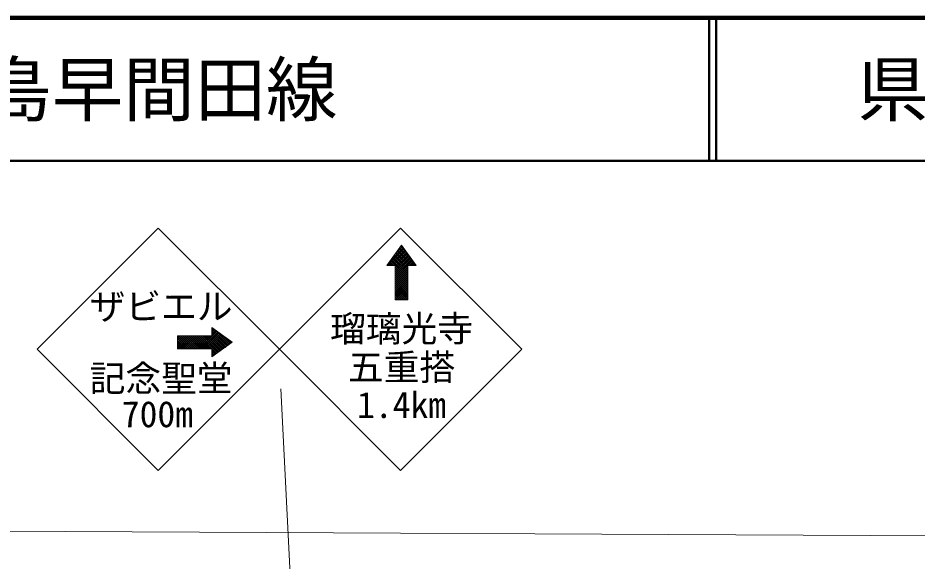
# Model space of a CAD drawing. Units: millimetres, scale not verified. Extents: x 40000 to 680000, y 20000 to 380000.
# Drawn here: x 249368 to 312310, y 341985 to 380000 of the extents above; entities that cross this region are included whole.
import ezdxf
from ezdxf.enums import TextEntityAlignment as Align

# ---------------------------------------------------------------- set-up
doc = ezdxf.new("R2010")
doc.units = ezdxf.units.MM
doc.header["$LTSCALE"] = 1000
for name, color, linetype, lineweight in [('M-STR-HTXT', 7, 'Continuous', 13), ('M-STR-STRC', 7, 'Continuous', 13), ('M-TTL', 2, 'Continuous', 140), ('M-TTL-LINE', 7, 'Continuous', 50)]:
    doc.layers.add(name, color=color, linetype=linetype, lineweight=lineweight)
doc.layers.add('M-TTL-TXT', color=7, linetype='Continuous')
doc.styles.add('ＭＳ ゴシック', font='')
doc.styles.get('ＭＳ ゴシック').set_extended_font_data('MS Gothic')

msp = doc.modelspace()

# ---------------------------------------------------------------- linework, layer by layer
at = {"layer": 'M-STR-HTXT'}
msp.add_line((245082, 344085), (374588, 343457), dxfattribs=at)
at = {"layer": 'M-STR-STRC'}
for p, q in [((259188, 365289), (250703, 356804)), ((267673, 356804), (259188, 365289)), ((276159, 365289), (267673, 356804)), ((284644, 356804), (276159, 365289)), ((275197, 362670), (276220, 364094)), ((275242, 362670), (276406, 363834)), ((275441, 363010), (276347, 363916)), ((275802, 363512), (276288, 363998)), ((277236, 362678), (276053, 363861)), ((276876, 363180), (276112, 363944)), ((276163, 364014), (276229, 364081)), ((276515, 363682), (276171, 364026)), ((277242, 362670), (276220, 364094)), ((275384, 362670), (276465, 363751)), ((275525, 362670), (276524, 363669)), ((276669, 362114), (275580, 363203)), ((276669, 362256), (275639, 363285)), ((275667, 362670), (276584, 363587)), ((276669, 362397), (275698, 363368)), ((276669, 362539), (275757, 363450)), ((275770, 362632), (276643, 363504)), ((275770, 362491), (276702, 363422)), ((275770, 362349), (276761, 363340)), ((275770, 362208), (276820, 363258)), ((275770, 362067), (276879, 363175)), ((276679, 362670), (275816, 363532)), ((276820, 362670), (275875, 363615)), ((276962, 362670), (275935, 363697)), ((277103, 362670), (275994, 363779)), ((275770, 362670), (275197, 362670)), ((275265, 362670), (275225, 362709)), ((275406, 362670), (275284, 362792)), ((275547, 362670), (275343, 362874)), ((275689, 362670), (275403, 362956)), ((276669, 361831), (275462, 363038)), ((276669, 361973), (275521, 363121)), ((275770, 361925), (276938, 363093)), ((275770, 361784), (276997, 363011)), ((275770, 360270), (275770, 362670)), ((276669, 361690), (275770, 362588)), ((276669, 360270), (276669, 362670)), ((276669, 362670), (277242, 362670)), ((276798, 362670), (277057, 362928)), ((276939, 362670), (277116, 362846)), ((277081, 362670), (277175, 362764)), ((277222, 362670), (277234, 362681)), ((275770, 361642), (276669, 362540)), ((276669, 361549), (275770, 362447)), ((275770, 361501), (276669, 362399)), ((276669, 361407), (275770, 362305)), ((275770, 361359), (276669, 362258)), ((276669, 361266), (275770, 362164)), ((275770, 361218), (276669, 362116)), ((276669, 361124), (275770, 362023)), ((275770, 361077), (276669, 361975)), ((276669, 360983), (275770, 361881)), ((275770, 360935), (276669, 361833)), ((276669, 360842), (275770, 361740)), ((275770, 360794), (276669, 361692)), ((276669, 360700), (275770, 361598)), ((275770, 360652), (276669, 361550)), ((276669, 360559), (275770, 361457)), ((275770, 360511), (276669, 361409)), ((276669, 360417), (275770, 361315)), ((275770, 360369), (276669, 361268)), ((276669, 360276), (275770, 361174)), ((276533, 360270), (275770, 361033)), ((276392, 360270), (275770, 360891)), ((276250, 360270), (275770, 360750)), ((275812, 360270), (276669, 361126)), ((275954, 360270), (276669, 360985)), ((276095, 360270), (276669, 360843)), ((276237, 360270), (276669, 360702)), ((276109, 360270), (275770, 360608)), ((275967, 360270), (275770, 360467)), ((275826, 360270), (275770, 360326)), ((276669, 360270), (275770, 360270)), ((276378, 360270), (276669, 360561)), ((276519, 360270), (276669, 360419)), ((276661, 360270), (276669, 360278)), ((262939, 357747), (262939, 358321)), ((262939, 358321), (264363, 357298)), ((262939, 358278), (262964, 358303)), ((264095, 357106), (262939, 358262)), ((262939, 358137), (263046, 358244)), ((262939, 357995), (263128, 358185)), ((260539, 357747), (262939, 357747)), ((260539, 357747), (260539, 356849)), ((260539, 357717), (260570, 357747)), ((260539, 357575), (260711, 357747)), ((260539, 357434), (260852, 357747)), ((260539, 357293), (260994, 357747)), ((260539, 357151), (261135, 357747)), ((260539, 357010), (261277, 357747)), ((260539, 356868), (261418, 357747)), ((261382, 356849), (260539, 357692)), ((261241, 356849), (260539, 357551)), ((261523, 356849), (260625, 357747)), ((260661, 356849), (261559, 357747)), ((261665, 356849), (260767, 357747)), ((260803, 356849), (261701, 357747)), ((261806, 356849), (260908, 357747)), ((260944, 356849), (261842, 357747)), ((261948, 356849), (261049, 357747)), ((261086, 356849), (261984, 357747)), ((262089, 356849), (261191, 357747)), ((261227, 356849), (262125, 357747)), ((262231, 356849), (261332, 357747)), ((261368, 356849), (262267, 357747)), ((262372, 356849), (261474, 357747)), ((261510, 356849), (262408, 357747)), ((262513, 356849), (261615, 357747)), ((261651, 356849), (262549, 357747)), ((262655, 356849), (261757, 357747)), ((261793, 356849), (262691, 357747)), ((262796, 356849), (261898, 357747)), ((261934, 356849), (262832, 357747)), ((262938, 356849), (262039, 357747)), ((262076, 356849), (263293, 358067)), ((263354, 356574), (262181, 357747)), ((262217, 356849), (263375, 358007)), ((263437, 356633), (262322, 357747)), ((262358, 356849), (263458, 357948)), ((263519, 356692), (262464, 357747)), ((262500, 356849), (263540, 357889)), ((263601, 356751), (262605, 357747)), ((262641, 356849), (263622, 357830)), ((263684, 356810), (262747, 357747)), ((262783, 356849), (263705, 357771)), ((263766, 356869), (262888, 357747)), ((262924, 356849), (263787, 357712)), ((262939, 357854), (263211, 358126)), ((264013, 357047), (262939, 358120)), ((263930, 356988), (262939, 357979)), ((263848, 356929), (262939, 357838)), ((262939, 356723), (263869, 357653)), ((262939, 356581), (263951, 357594)), ((262939, 356440), (264034, 357535)), ((264177, 357165), (263232, 358111)), ((264260, 357224), (263734, 357750)), ((261099, 356849), (260539, 357409)), ((260958, 356849), (260539, 357268)), ((260816, 356849), (260539, 357126)), ((260675, 356849), (260539, 356985)), ((262939, 356298), (264116, 357475)), ((262939, 356276), (264363, 357298)), ((263360, 356578), (264198, 357416)), ((263862, 356939), (264281, 357357)), ((264342, 357283), (264236, 357389)), ((250703, 356804), (259188, 348319)), ((259188, 348319), (267673, 356804)), ((260539, 356849), (262939, 356849)), ((262939, 356849), (262939, 356276)), ((263272, 356515), (262939, 356848)), ((263190, 356456), (262939, 356706)), ((263107, 356397), (262939, 356565)), ((263025, 356337), (262939, 356423)), ((262943, 356278), (262939, 356282)), ((267673, 356804), (276159, 348319)), ((276159, 348319), (284644, 356804)), ((269859, 313112), (267771, 354050))]:
    msp.add_line(p, q, dxfattribs=at)
at = {"layer": 'M-TTL'}
msp.add_line((680000, 380000), (40000, 380000), dxfattribs=at)
at = {"layer": 'M-TTL-LINE'}
for p, q in [((297750, 380000), (297750, 370000)), ((298250, 380000), (298250, 370000)), ((40000, 370000), (680000, 370000))]:
    msp.add_line(p, q, dxfattribs=at)

# ---------------------------------------------------------------- texts
at = {"layer": 'M-STR-STRC', "style": 'ＭＳ ゴシック'}
for s, p in [('ザビエル', (259391, 359807)), ('瑠璃光寺', (276224, 358253)), ('五重搭', (276224, 355553)), ('記念聖堂', (259391, 354780)), ('1.4km', (276224, 352919)), ('700m', (259131, 352267))]:
    msp.add_text(s, height=1833, rotation=0.078, dxfattribs=at).set_placement(p, align=Align.MIDDLE_CENTER)
at = {"layer": 'M-TTL-TXT', "style": 'ＭＳ ゴシック'}
msp.add_text('一般県道\u3000厳島早間田線', height=3666, dxfattribs=at).set_placement((216734, 375000), align=Align.MIDDLE_LEFT)
msp.add_text('県\u3000名', height=3666, dxfattribs=at).set_placement((315625, 375000), align=Align.MIDDLE_CENTER)

doc.saveas('drawing.dxf')
